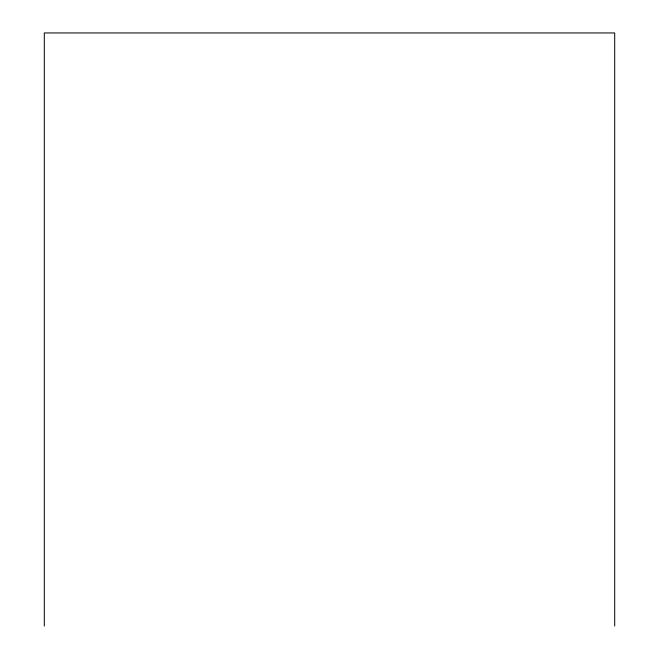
<?xml version="1.0" encoding="UTF-8"?>
<svg xmlns="http://www.w3.org/2000/svg" width="659" height="659" viewBox="0 0 659 659"><rect width="100%" height="100%" fill="white"/><g stroke="black" fill="none" stroke-linecap="round" stroke-linejoin="round"><path stroke-width="0.99" d="M614.69 626.05L614.69 32.95L44.31 32.95L44.31 626.05"/></g></svg>
